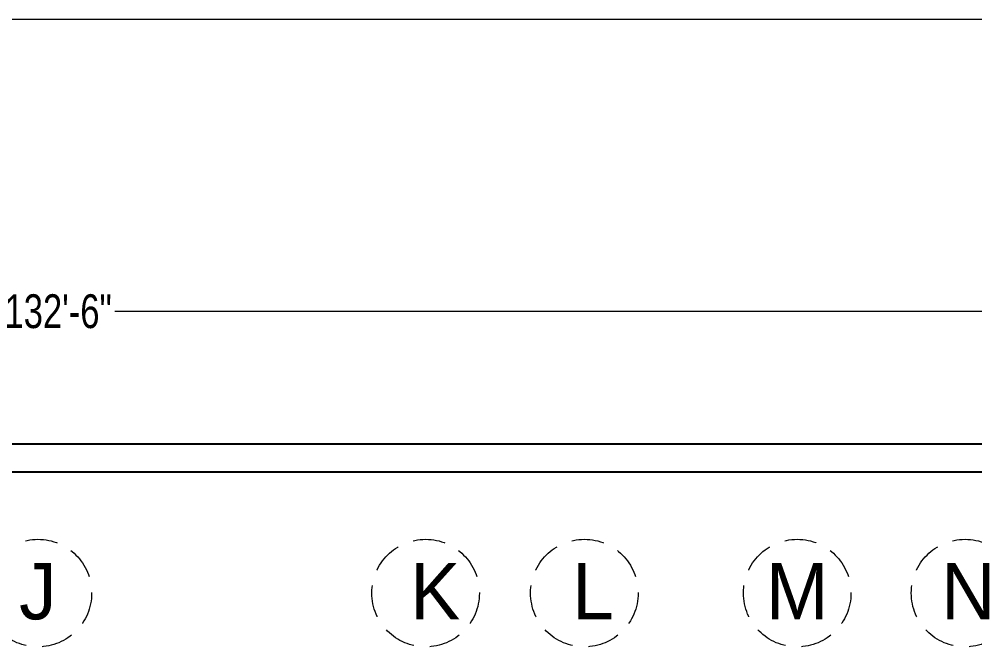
# Model space of a CAD drawing. Header units: inches. Extents: x 23587 to 403134, y -221056 to -75910.
# Drawn here: x 388589.7 to 388929.9, y -211394.6 to -211171.3 of the extents above; entities that cross this region are included whole.
import ezdxf

# ---------------------------------------------------------------- set-up
doc = ezdxf.new("R2010")
doc.units = ezdxf.units.IN
doc.header["$LTSCALE"] = 25.4
doc.header["$MEASUREMENT"] = 0
doc.header["$PDMODE"] = 34
doc.linetypes.add('DASHED', pattern=[0.75, 0.5, -0.25])
doc.layers.add('Fresh air fan', color=250, linetype='Continuous', lineweight=0)
doc.styles.add('2', font='ARIALN.TTF')
doc.styles.add('Swis 721 LrCn BT', font='swisscl.ttf')
doc.dimstyles.new('WORKING DIM_01', dxfattribs={"dimtxt": 7, "dimasz": 4, "dimexe": 0.03, "dimexo": 0.0125, "dimgap": 0.0125, "dimtad": 0, "dimdec": 0, "dimzin": 0, "dimdsep": 46, "dimlunit": 4, "dimtxsty": 'Swis 721 LrCn BT', "dimblk": 'ARCHTICK', "dimcen": 0.135, "dimdle": 0.03, "dimclrd": 256, "dimclre": 256, "dimclrt": 256, "dimadec": 0, "dimazin": 0, "dimtfac": 1, "dimtdec": 0, "dimtofl": 0, "dimtmove": 2, "dimatfit": 3, "dimldrblk": 'ARCHTICK', "dimfxl": 1, "dimtolj": 1, "dimtzin": 0, "dimlwd": -1, "dimlwe": -1, "dimarcsym": 0})

# ---------------------------------------------------------------- blocks, each defined once
blk = doc.blocks.new('FGHFDHDFGHFG')
at = {"layer": 'Fresh air fan', "color": 254, "linetype": 'DASHED', "lineweight": 5, "ltscale": 0.9}
blk.add_line((1140.92, -7344.93), (1140.92, -6627.98), dxfattribs=at)
at = {"layer": 'Fresh air fan', "color": 252, "linetype": 'DASHED', "lineweight": 5, "ltscale": 0.9}
for centre in [(1140.92, -6608.85), (1278.92, -6608.85), (1335.42, -6608.85), (1411.17, -6608.85), (1470.92, -6608.85)]:
    blk.add_circle(centre, 19.14, dxfattribs=at)
at = {"layer": 'Fresh air fan', "color": 250, "lineweight": 25, "ltscale": 0.09, "char_height": 20, "attachment_point": 1, "style": '2'}
for s, insert in [('{\\fCentury Gothic|b0|i0|c0|p34;J}', (1134.23, -6598.2)), ('{\\fCentury Gothic|b0|i0|c0|p34;K}', (1273.4, -6598.2)), ('{\\fCentury Gothic|b0|i0|c0|p34;L}', (1331.06, -6598.2)), ('{\\fCentury Gothic|b0|i0|c0|p34;M}', (1400.01, -6598.2)), ('{\\fCentury Gothic|b0|i0|c0|p34;N}', (1462.38, -6598.2))]:
    blk.add_mtext_dynamic_manual_height_columns(s, width=20, gutter_width=0.5, heights=[0], dxfattribs=dict(at, insert=insert))
blk = doc.blocks.new('_ArchTick')
at = {"color": 0, "linetype": 'ByBlock', "const_width": 0.15}
blk.add_lwpolyline([(-0.5, -0.5), (0.5, 0.5)], dxfattribs=at)
blk = doc.blocks.new('*D87')
at = {"layer": 'Defpoints', "color": 0, "lineweight": 13, "ltscale": 0.09, "transparency": 16777216}
for p in [(389398.64, -211275.28), (387808.57, -211322.32), (389398.64, -211322.32)]:
    blk.add_point(p, dxfattribs=at)
at = {"layer": 'Fresh air fan', "linetype": 'Continuous', "ltscale": 0.09, "transparency": 16777216}
for p, q in [((387808.54, -211275.28), (388583.42, -211275.28)), ((387808.57, -211279.28), (387808.57, -211275.25)), ((389398.67, -211275.28), (388623.8, -211275.28)), ((389398.64, -211279.28), (389398.64, -211275.25))]:
    blk.add_line(p, q, dxfattribs=at)
at = {"layer": 'Fresh air fan', "ltscale": 0.09, "transparency": 16777216, "xscale": 4, "yscale": 4, "zscale": 4, "rotation": 180}
blk.add_blockref('_ArchTick', (387808.57, -211275.28), dxfattribs=at)
at = {"layer": 'Fresh air fan', "ltscale": 0.09, "transparency": 16777216, "xscale": 4, "yscale": 4, "zscale": 4}
blk.add_blockref('_ArchTick', (389398.64, -211275.28), dxfattribs=at)
at = {"layer": 'Fresh air fan', "lineweight": 13, "ltscale": 0.09, "transparency": 16777216, "insert": (388603.61, -211275.28), "char_height": 12, "attachment_point": 5, "style": 'Swis 721 LrCn BT'}
blk.add_mtext('\\A1;132\'-6"', dxfattribs=at)

msp = doc.modelspace()

# ---------------------------------------------------------------- linework, layer by layer
at = {"layer": 'Fresh air fan', "color": 250, "lineweight": 13, "ltscale": 0.09}
msp.add_lwpolyline([(387632.16, -211171.32), (389535.91, -211171.32), (389535.91, -216016.37), (387632.16, -216016.37)], close=True, dxfattribs=at)
at = {"layer": 'Fresh air fan', "color": 250, "lineweight": 25, "ltscale": 0.09}
for points in [[(387808.57, -211322.32), (389398.64, -211322.32), (389398.64, -212304.38), (387808.57, -212304.38)], [(387818.57, -211332.32), (389388.64, -211332.32), (389388.64, -212294.38), (387818.57, -212294.38)]]:
    msp.add_lwpolyline(points, close=True, dxfattribs=at)

# ---------------------------------------------------------------- block references
at = {"layer": 'Fresh air fan', "color": 230, "lineweight": 5, "ltscale": 0.09}
msp.add_blockref('FGHFDHDFGHFG', (387455.48, -204766.61), dxfattribs=at)

# ---------------------------------------------------------------- dimensions: what is measured, and where the dimension line sits
at = {"layer": 'Fresh air fan', "color": 250, "lineweight": 13, "ltscale": 0.09}
dim = msp.add_linear_dim(base=(389398.64, -211275.28), p1=(387808.57, -211322.32), p2=(389398.64, -211322.32), dimstyle='WORKING DIM_01', override={"dimtxt": 12, "dimfxl": 4, "dimfxlon": 1}, dxfattribs=at)
dim.commit()
dim.dimension.update_dxf_attribs({"geometry": '*D87', "text_midpoint": (388603.61, -211275.28)})

doc.saveas('drawing.dxf')
